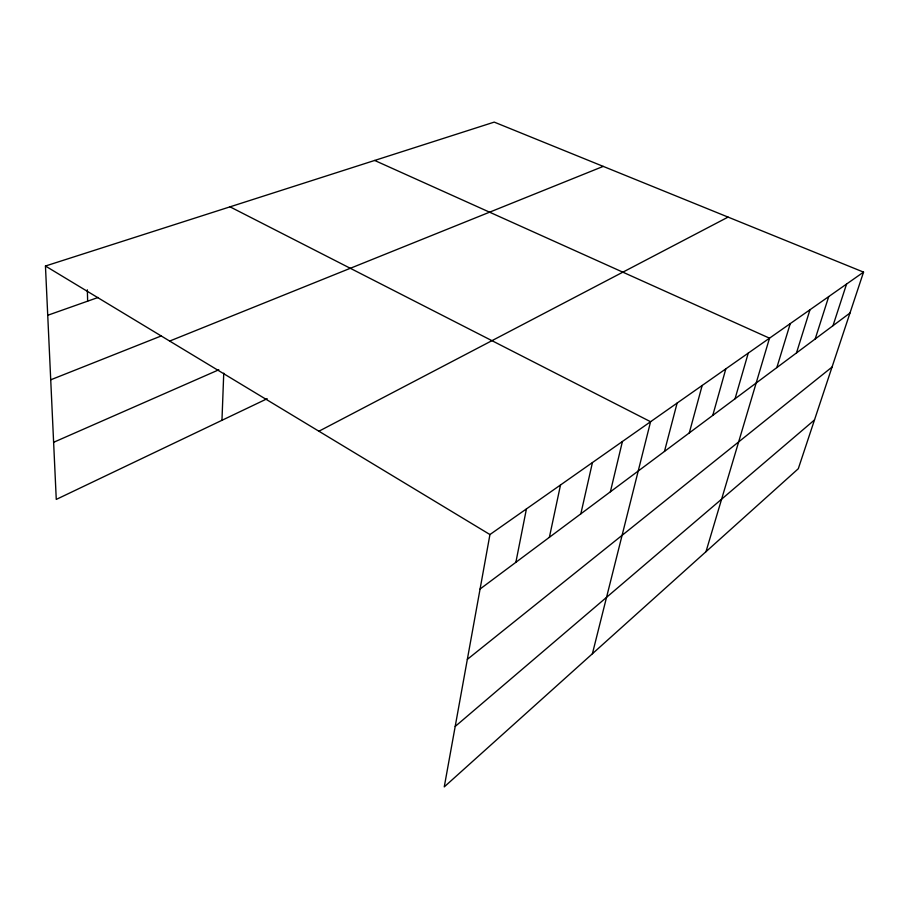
<?xml version="1.0" encoding="UTF-8"?>
<svg xmlns="http://www.w3.org/2000/svg" width="909" height="909" viewBox="0 0 909 909"><rect width="100%" height="100%" fill="white"/><g stroke="black" fill="none" stroke-linecap="round" stroke-linejoin="round"><path stroke-width="1.36" d="M221.966 420.299L223.75 373.156M863.55 272.121L489.94 534.549L444.251 786.887L798.295 468.726L863.55 272.121L494.223 122.113L45.45 266.019L56.267 499.416L267.178 398.71M515.869 562.307L526.425 508.926M549.388 537.299L560.512 484.986M580.828 513.846L592.441 462.556M610.382 491.792L622.404 441.513M592.395 653.764L650.571 421.719L230.022 206.832M664.468 451.432L677.114 403.073M689.283 432.911L702.168 385.484M712.77 415.39L725.836 368.849M735.04 398.778L748.255 353.112M705.986 551.683L769.503 338.182L374.656 160.45M776.843 367.577L790.273 323.593M796.489 352.919L809.987 309.742M815.191 338.966L828.724 296.584M832.996 325.683L846.563 284.062M455.193 726.45L814.498 419.935M467.34 659.366L832.042 367.054M480.077 589.021L849.983 313.014M318.911 431.23L728.075 217.103M53.62 442.297L218.808 369.793M169.676 341.068L603.235 166.392M50.722 379.803L161.075 336.012M47.734 315.275L98.104 297.47M45.45 266.019L489.94 534.549M87.344 289.812L87.65 301.163"/></g></svg>
